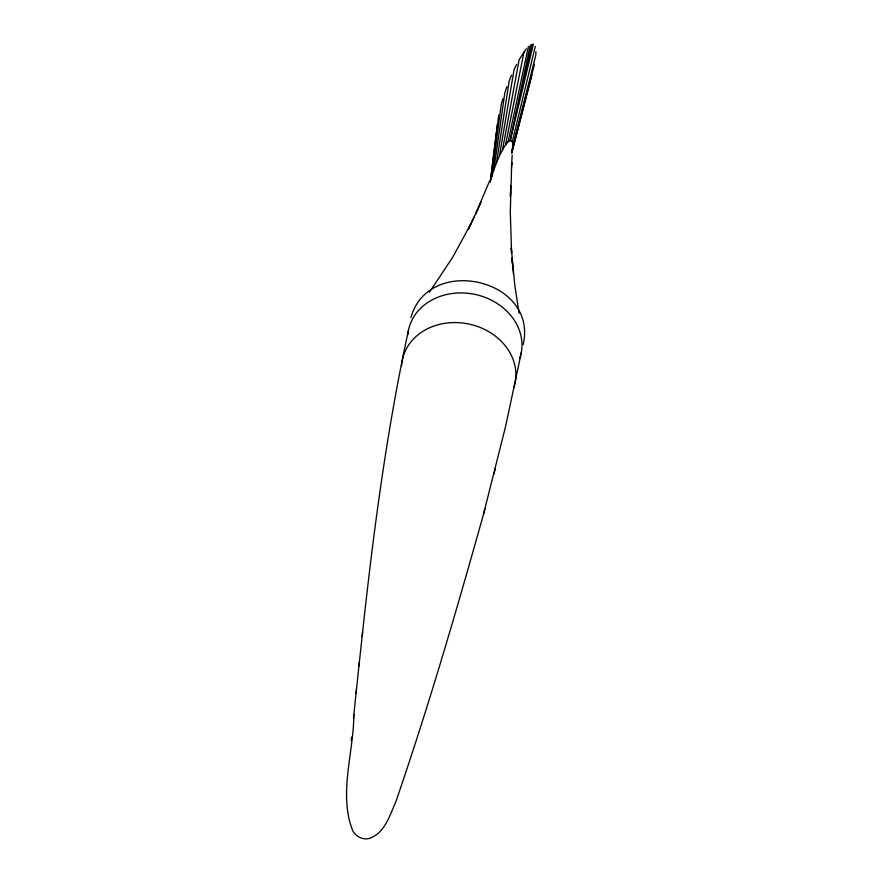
<?xml version="1.0" encoding="UTF-8"?>
<svg xmlns="http://www.w3.org/2000/svg" width="883" height="883" viewBox="0 0 883 883"><rect width="100%" height="100%" fill="white"/><g stroke="black" fill="none" stroke-linecap="round" stroke-linejoin="round"><path stroke-width="1.32" d="M511.489 167.715L511.732 162.549L510.297 211.898L511.588 253.035L511.29 247.858L514.8 285.364L519.094 313.233M510.749 185.739L510.396 196.589L510.529 192.604M535.948 51.689L535.782 55.309L512.626 146.909L512.626 142.925M511.632 164.646L512.195 155M353.851 714.535C353.807 752.526 338.134 794.38 352.858 830.969C356.059 836.687 362.957 840.23 369.403 838.386C384.944 833.133 389.8 815.075 395.871 801.687C428.421 706.908 456.555 610.617 483.531 514.127L485.043 508.442M353.465 718.243L356.456 689.424M351.235 740.572L351.589 737.106M362.162 636.334L362.637 631.742C373.553 530.948 386.831 430.275 408.277 331.114M356.048 693.409L359.381 661.808M358.94 666.091L362.637 631.742M512.637 146.854L511.842 152.262L534.469 64.227M491.047 179.039L491.367 176.335M491.864 172.262L492.195 169.558M492.681 165.496L493.178 161.423M493.498 158.719L493.994 154.657M494.325 151.942L494.977 146.523M495.308 143.819L495.793 139.757M496.125 137.042L496.621 132.98M496.941 130.276L497.272 127.56M490.231 181.92L497.438 123.94M490.352 181.942L498.752 115.011M506.952 86.733L504.844 92.693L493.851 169.867L496.511 162.638L509.215 80.828L511.61 75.066M516.621 64.382L514.094 69.547L499.447 155.861L502.515 149.79L519.149 59.647L526.29 48.797M523.189 344.58C538.299 278.929 428.685 254.028 410.937 317.505M502.504 149.845L505.473 145L524.016 51.788M407.758 334.9A57.527 48.521 11.6 0 1 471.312 293.73A57.527 48.521 11.6 0 1 521.312 352.56L505.639 426.213L483.531 514.127M530.286 44.956L510.275 140.342L512.306 141.633L535.286 46.446M528.387 46.501L508.111 141.81L509.27 140.794M531.952 44.161L510.275 140.342L533.365 44.15M511.864 151.192L527.019 91.832M511.687 153.344L531.941 74.889M519.69 358.697L521.312 352.56M493.917 474.248L495.484 468.332M502.946 98.598L501.268 104.36L491.699 176.898L493.862 169.812M489.679 180.772L475.628 213.951L477.824 209.205L468.443 228.907L474.469 216.423M496.5 162.693L499.458 155.805M475.628 213.951L480.915 202.295L478.807 206.942M470.827 223.951L452.836 257.041L429.425 292.273M505.462 145.055L508.122 141.755M509.259 140.85L511.147 140.254M512.317 141.578L512.615 142.98M513.476 274.105L511.908 258.002L512.416 263.333M401.588 365.794A57.538 48.521 11.6 0 1 468.2 323.884A57.538 48.521 11.6 0 1 513.619 388.332"/></g></svg>
